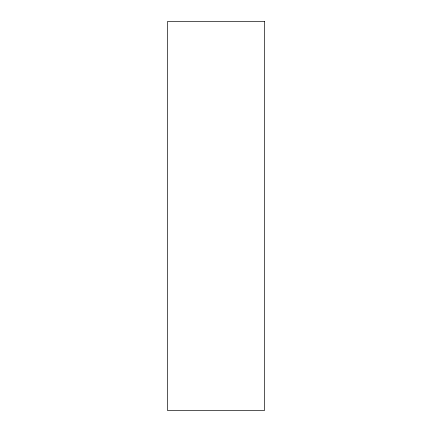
<?xml version="1.0" encoding="UTF-8"?>
<svg xmlns="http://www.w3.org/2000/svg" width="432" height="432" viewBox="0 0 432 432"><rect width="100%" height="100%" fill="white"/><g stroke="black" fill="none" stroke-linecap="round" stroke-linejoin="round"><path stroke-width="0.65" d="M264.6 21.6L167.4 21.6L167.4 410.4L264.6 410.4L264.6 21.6"/></g></svg>
